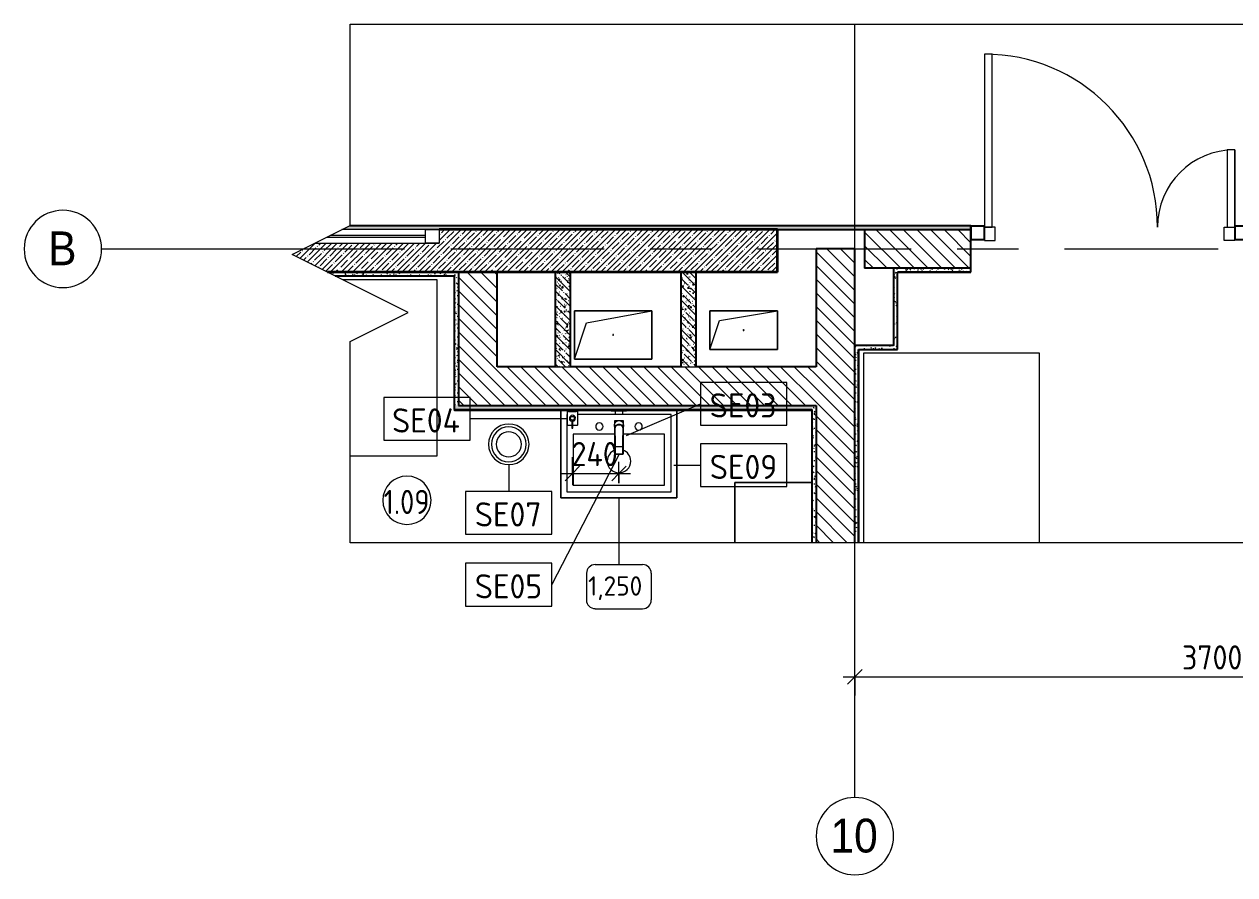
# Model space of a CAD drawing. Header units: millimetres. Extents: x 3991 to 282775, y -8553 to 29560.
# Drawn here: x 48212 to 54473, y 4562 to 8963 of the extents above; entities that cross this region are included whole.
import ezdxf

# ---------------------------------------------------------------- set-up
doc = ezdxf.new("R2010")
doc.units = ezdxf.units.MM
doc.linetypes.add('Осевая', pattern=[1587.5, 317.5, -238.125, 793.75, -238.125])
for name, color, linetype, lineweight, true_color in [('0-1', 7, 'Continuous', 9, 0x4994b4), ('A-GENM-1', 7, 'Continuous', 9, 0x4994b4), ('A-WALL-1', 7, 'Continuous', 25, 0x3c3c3c), ('A-WALL-2', 7, 'Continuous', 35, 0x3c3c3c), ('A-WALL-FNSH-1', 7, 'Continuous', 15, 0x3c3c3c), ('P-SANR-FIXT-1', 7, 'Continuous', 15, 0x4994b4), ('P-SANR-FIXT-2', 7, 'Continuous', 9, 0x4994b4)]:
    doc.layers.add(name, color=color, linetype=linetype, lineweight=lineweight, true_color=true_color)
for name, color, linetype, lineweight in [('A-ANNO-DIMS', 7, 'Continuous', 9), ('A-ANNO-DIMS-50', 7, 'Continuous', 9), ('A-AREA-IDEN', 7, 'Continuous', 9), ('A-DETL-GENF', 7, 'Continuous', 9), ('A-DOOR', 7, 'Continuous', 9), ('A-GENM', 7, 'Continuous', 9), ('A-GLAZ', 7, 'Continuous', 9), ('A-GLAZ-1', 7, 'Continuous', 15), ('A-GLAZ-CWMG', 7, 'Continuous', 9), ('A-GLAZ-CWMG-1', 7, 'Continuous', 25), ('A-WALL', 7, 'Continuous', 9), ('I-FURN', 7, 'Continuous', 9), ('I-FURN-IDEN', 7, 'Continuous', 9), ('I-WALL', 7, 'Continuous', 9), ('P-SANR-FIXT-IDEN', 7, 'Continuous', 9), ('Оси', 7, 'Continuous', 9), ('Оси-1', 7, 'Continuous', 20), ('Оси-2', 7, 'Осевая', 9)]:
    doc.layers.add(name, color=color, linetype=linetype, lineweight=lineweight)
doc.styles.add('Arial', font='arial.ttf', dxfattribs={"width": 0.9, "height": 175})
doc.styles.add('GOST Common', font='GOST_Common.ttf', dxfattribs={"height": 100})
doc.styles.add('GOST Common_1', font='GOST_Common.ttf', dxfattribs={"height": 125})
doc.styles.add('GOST Common_2', font='GOST_Common.ttf', dxfattribs={"width": 0.9, "height": 125})
doc.styles.add('ISOCPEUR', font='isocpeur.ttf', dxfattribs={"width": 0.9, "height": 125})
doc.dimstyles.new('ISO-2_5_0_9К_БОЛЬШОЙ', dxfattribs={"dimscale": 304.8, "dimtxt": 124.497647, "dimasz": 0.246063, "dimexe": 0.19685, "dimexo": 0.492126, "dimgap": 0, "dimtad": 1, "dimdec": 0, "dimrnd": 10, "dimzin": 0, "dimdsep": 46, "dimtxsty": 'ISOCPEUR', "dimblk1": 'OBLIQUE', "dimblk2": 'OBLIQUE', "dimsah": 1, "dimcen": 0.09, "dimdle": 0.19685, "dimazin": 0, "dimtfac": 1, "dimtdec": 4, "dimtix": 1, "dimtmove": 0, "dimatfit": 3, "dimfxl": 1, "dimtvp": 1, "dimtolj": 1, "dimtzin": 0, "dimarcsym": 2})
pattern_1 = [(135, (22897.75, 0), (-35.35534, -35.35534), [])]
pattern_2 = [(135, (22897.75, 0), (-37.71708, -37.71708), [53.34, -8.89, 1.778, -8.89]), (135, (22897.75, 37.694), (-37.71708, -37.71708), []), (50, (22897.75, 0), (63.7639, -5.57885), [6.667, -73.342]), (355, (22897.75, 0), (-12.33488, 66.86951), [5.334, -58.674]), (100.451, (22903.065, -0.465), (51.43036, 61.29098), [5.667, -62.332]), (46.184, (22897.75, 17.78), (94.87722, -14.71484), [10.001, -110.014]), (96.636, (22905.66, 16.55), (83.09115, 86.5993), [8.5, -93.497]), (351.184, (22897.75, 17.78), (83.09204, 86.59928), [8.001, -88.011]), (21, (22906.64, 13.335), (53.06449, -35.79273), [6.667, -73.342]), (326, (22906.64, 13.335), (21.63066, 64.46546), [5.334, -58.674]), (71.451, (22911.06, 10.35), (74.69646, 28.67237), [5.667, -62.332]), (37.5, (22897.75, 0), (1.080413, 29.594271), [1.676, -56.286, 1.676, -57.887, -58.896]), (37.5, (22897.75, 0), (1.080413, 29.594271), [-117.526, 1.676, -57.22]), (7.5, (22897.75, 0), (23.386368, 35.063507), [1.676, -32.283, 1.676, -54.953, -22.447]), (7.5, (22897.75, 0), (23.386368, 35.063507), [-90.589, 1.676, -20.771]), (327.5, (22877.926, 0), (47.456567, -2.005468), [1.676, -20.549, 1.676, -67.666, -92.011]), (327.5, (22877.926, 0), (47.456567, -2.005468), [-91.567, 1.676, -90.335]), (317.5, (22869.036, 0), (51.84495, 8.89904), [1.676, -27.216, 1.676, -44.374, -65.341]), (317.5, (22869.036, 0), (51.84495, 8.89904), [-74.943, 1.676, -63.665])]
pattern_3 = [(0, (22897.75, 0), (60.96, 15.24), [5.029, -40.691, 5.029, -40.691, -243.84]), (0, (22897.75, 0), (60.96, 15.24), [-91.44, 5.029, -86.411, 5.029, -40.691, -106.68]), (0, (22897.75, 0), (60.96, 15.24), [-228.6, 5.029, -25.451, 5.029, -71.171]), (120, (22920.61, 7.62), (-43.678227, 45.1729086), [5.029, -40.691, 5.029, -40.691, -243.84]), (120, (22920.61, 7.62), (-43.678227, 45.1729086), [-91.44, 5.029, -86.411, 5.029, -40.691, -106.68]), (120, (22920.61, 7.62), (-43.678227, 45.1729086), [-228.6, 5.029, -25.451, 5.029, -71.171]), (240, (22928.23, 38.1), (-17.281773, -60.4129086), [5.029, -40.691, 5.029, -40.691, -243.84]), (240, (22928.23, 38.1), (-17.281773, -60.4129086), [-91.44, 5.029, -86.411, 5.029, -40.691, -106.68]), (240, (22928.23, 38.1), (-17.281773, -60.4129086), [-228.6, 5.029, -25.451, 5.029, -71.171])]

# ---------------------------------------------------------------- blocks, each defined once
blk = doc.blocks.new('GM_Отверстие прямоугольное _в плите_ - Отверстие-21981599-Фрагмент 1_5')
at = {"layer": 'A-GENM'}
for p, q in [((-175, -100), (-175, 100)), ((-175, 100), (175, 100)), ((175, 100), (-175, 100)), ((-175, 100), (-175, -100)), ((-125, 50), (175, 100)), ((175, 100), (175, -100)), ((175, -100), (175, 100)), ((-175, -100), (-125, 50)), ((175, -100), (-175, -100)), ((-175, -100), (175, -100))]:
    blk.add_line(p, q, dxfattribs=at)
for start, end in [(360, 180), (180, 360)]:
    blk.add_arc((0, 0), 2.5, start, end, dxfattribs=at)
blk = doc.blocks.new('GM_Отверстие прямоугольное _в плите_ - Отверстие-21608683-Фрагмент 1_5')
at = {"layer": 'A-GENM'}
for p, q in [((-200, -125), (-200, 125)), ((-200, 125), (200, 125)), ((200, 125), (-200, 125)), ((-200, 125), (-200, -125)), ((-137.5, 62.5), (200, 125)), ((200, 125), (200, -125)), ((200, -125), (200, 125)), ((-200, -125), (-137.5, 62.5)), ((200, -125), (-200, -125)), ((-200, -125), (200, -125))]:
    blk.add_line(p, q, dxfattribs=at)
for start, end in [(360, 180), (180, 360)]:
    blk.add_arc((0, 0), 2.5, start, end, dxfattribs=at)
blk = doc.blocks.new('Стол базовый прямоугольный - 1_290-25520344-Фрагмент 1_5')
at = {"layer": 'I-FURN'}
for p, q in [((617.5, 455), (129.9, 455)), ((617.5, -455), (617.5, 455)), ((167.4, -455), (617.5, -455))]:
    blk.add_line(p, q, dxfattribs=at)
blk = doc.blocks.new('Стол базовый прямоугольный - 1_290-V46-Фрагмент 1_5')
at = {"layer": 'I-FURN'}
for p, q in [((617.5, 455), (-363.1, 455)), ((617.5, -455), (617.5, 455)), ((-363.1, -455), (617.5, -455))]:
    blk.add_line(p, q, dxfattribs=at)
blk = doc.blocks.new('Мойка кухонная - Раковина Roca Victoria-N Unik 600х460 мм-V54-Фрагмент 1_5')
at = {"layer": 'P-SANR-FIXT-2'}
for p, q in [((-268.5, 0), (-270, 0)), ((-270, 0), (-270, -400)), ((270, 0), (-213.5, 0)), ((270, -400), (270, 0)), ((-21.3, -102.3), (-236.6, -102.3)), ((-236.6, -102.3), (-236.6, -366.4)), ((236.1, -102.3), (21.2, -102.3)), ((236.1, -366.4), (236.1, -102.3)), ((-236.6, -366.4), (236.1, -366.4)), ((-270, -400), (270, -400))]:
    blk.add_line(p, q, dxfattribs=at)
for centre, radius, start, end in [((-101.6, -61.9), 19, 90, 180), ((-101.6, -61.9), 19, 180, 270), ((-101.6, -61.9), 19, 360, 90), ((-101.6, -61.9), 19.1, 270, 360), ((101.6, -61.9), 19.1, 360, 180), ((101.6, -61.9), 19.1, 180, 360), ((0, -241.3), 60.5, 109.17679, 180), ((0, -241.3), 60.5, 360, 70.81898), ((0, -241.3), 60.5, 180, 360)]:
    blk.add_arc(centre, radius, start, end, dxfattribs=at)
blk = doc.blocks.new('мусорная корзина - Round_ Metal-30590745-Фрагмент 1_5')
at = {"layer": 'P-SANR-FIXT-1'}
for radius, start, end in [(105, 0, 180), (90, 360, 180), (65, 0, 180), (105, 180, 360), (90, 180, 360), (65, 180, 360)]:
    blk.add_arc((0, 0), radius, start, end, dxfattribs=at)
blk = doc.blocks.new('сифон - Для раковины-30649612-Фрагмент 1_5')
at = {"layer": 'P-SANR-FIXT-1'}
for p, q in [((231.1, 20), (214.3, 20)), ((233, 40), (231.1, 40)), ((231.1, -40), (231.1, 40)), ((214.3, -20), (231.1, -20)), ((231.1, -40), (233, -40))]:
    blk.add_line(p, q, dxfattribs=at)
blk = doc.blocks.new('смеситель для раковины - Default-30607276-Фрагмент 1_5')
at = {"layer": '0-1'}
for p, q in [((-21.8, -15.6), (-22.8, -3)), ((-18.9, -7.6), (-19.6, -9.7)), ((22.8, -3), (21.8, -15.6)), ((-20.4, -97.4), (-20.3, -110)), ((-19.8, -111.8), (19.8, -111.8)), ((20.3, -110), (20.4, -97.4)), ((-19.8, -151.6), (19.7, -151.6))]:
    blk.add_line(p, q, dxfattribs=at)
at = {"layer": '0-1', "flags": 128}
for points in [[(12.1, 0.1), (16.4, -3.8), (19.5, -8.8), (21, -14.5), (21, -16)], [(-21.1, -22.2), (-21.1, -24.2), (-21.1, -63.3), (-21.1, -93.2)], [(-20, -10.8), (-20.8, -13.2), (-20.9, -15.4)], [(21, -16.8), (21.2, -25.7), (21, -77.4), (21, -111.4)], [(-20.7, -150.6), (-20.7, -150.2), (-20.7, -149.2), (-20.7, -148.3), (-20.7, -146.9), (-20.7, -145.4), (-20.8, -134.7), (-21.1, -93.2)], [(20.8, -150.6), (20.7, -150.2), (20.7, -148.7), (20.8, -147.4), (20.8, -146.2), (20.9, -129.6), (21.1, -62.9), (21.1, -88)], [(20.9, -146.2), (20.9, -147.7), (20.8, -148.8), (20.8, -149.8), (20.8, -150.4), (20.7, -151.2), (20.5, -151.4), (20.3, -151.5), (20.1, -151.6), (19.7, -151.6)]]:
    blk.add_lwpolyline(points, dxfattribs=at)
at = {"layer": 'P-SANR-FIXT-1'}
for p, q in [((-21, -151.6), (-21, 23)), ((-21, 23), (21, 23)), ((21, 23), (21, -151.6)), ((-22.9, -0.9), (-22.9, -0.3)), ((22.9, -0.9), (22.5, -5)), ((22.9, -0.3), (22.9, -0.9)), ((-19.8, -111.8), (-19.7, -144)), ((19.7, -144), (19.8, -111.8)), ((20, -108.6), (20, -111.3)), ((20, -113.5), (20, -115.7)), ((21, -151.6), (-21, -151.6)), ((20, -126.2), (19.9, -131)), ((19.9, -133.6), (19.9, -136.7)), ((19.9, -140.7), (19.9, -143.1))]:
    blk.add_line(p, q, dxfattribs=at)
at = {"layer": 'P-SANR-FIXT-1', "flags": 128}
for points in [[(-5.1, 2), (-6.1, 1.8), (-9.8, 0.4)], [(2.7, 2.4), (2.1, 2.5), (-2.1, 2.5), (-2.7, 2.4)], [(-0.6, 3.9), (-0.3, 3.9), (-0.1, 3.9), (0.1, 3.9), (0.3, 3.9), (0.6, 3.9)], [(9.8, 0.4), (6.1, 1.8), (5.1, 2)], [(-21.1, -88.1), (-20.9, -138.9), (-20.9, -145.3), (-20.8, -150.2), (-20.7, -149.4), (-20.7, -143.7), (-20.8, -118.3), (-21, -67.6), (-21.1, -42.2), (-21.1, -16.9)], [(-12.1, -0.9), (-13.1, -1.6), (-15.9, -4.1)], [(15.9, -4.1), (13.1, -1.6), (12.1, -0.9)], [(21.1, -16.9), (21.1, -42.2), (21, -67.6), (20.8, -118.3), (20.7, -143.7), (20.7, -149.4), (20.8, -150.2), (20.9, -145.3), (20.9, -138.9), (21.1, -88.1)], [(21.8, -15.2), (22.1, -10.8), (22.3, -7.9), (22.5, -5.6), (22.7, -3.2), (22.9, -0.9)], [(-20, -119.8), (-20, -111), (-20, -109.4)], [(20, -117.9), (20, -119.9), (20, -123.6)], [(-19.9, -138.3), (-19.9, -133.8), (-19.9, -125.8)]]:
    blk.add_lwpolyline(points, dxfattribs=at)
at = {"layer": 'P-SANR-FIXT-1'}
for centre, major_axis, ratio, start_param, end_param in [((0, -17.2), (20.8, 0), 0.98634, 1.772369, 2.014602), ((0, -17.2), (18.5, 0), 0.986286, 1.529552, 1.612041), ((0, -17.2), (20.8, 0), 0.98634, 1.126997, 1.369237), ((0, -17.2), (20.8, 0), 0.98634, 3.193059, 3.245131), ((0, -17.2), (20.8, 0), 0.98634, 2.841808, 2.987825), ((0, -17.2), (20.8, 0), 0.98634, 0.153768, 0.299784), ((0, -17.2), (20.8, 0), 0.98634, 6.179646, 6.231719), ((-19.8, -109.7), (0.5, 0.002), 0.095848, 1.570429, 2.347364), ((19.8, -109.7), (-0.5, 0.002), 0.095846, 3.935935, 4.712983)]:
    blk.add_ellipse(centre, major_axis=major_axis, ratio=ratio, start_param=start_param, end_param=end_param, dxfattribs=at)
for points, knots in [([(-22.9, -0.3), (-22.9, 2.5), (-22.3, 6.4), (-20, 11.4), (-17.7, 14.7), (-14.9, 17.6), (-11.6, 20), (-7.9, 21.7), (-4.5, 22.6), (-1.5, 23), (1.9, 23), (6, 22.4), (10, 20.8), (12.8, 19.1), (14.8, 17.5), (16.7, 15.8), (18.8, 13.3), (21.9, 8.1), (22.9, 3.2), (22.9, -0.3)], [0, 0, 0, 0, 0.111111, 0.166667, 0.222222, 0.277778, 0.333333, 0.388889, 0.444444, 0.479167, 0.513889, 0.583333, 0.652778, 0.6875, 0.722222, 0.756944, 0.791667, 0.861111, 1, 1, 1, 1]), ([(10.9, -0.1), (10.6, 0), (10.1, 0.3), (9, 0.9), (6.9, 1.7), (2.6, 2.8), (-2.6, 2.8), (-6.9, 1.7), (-9.2, 0.7), (-11.2, -0.2), (-13.2, -1.5), (-14.9, -2.9), (-16.1, -4.2), (-17.3, -5.5), (-18.5, -7.2), (-19.6, -9.3), (-20.7, -12.4), (-21.1, -14.8), (-21.1, -16.4)], [0.3333333, 0.3333333, 0.3333333, 0.3333333, 0.3472222, 0.3611111, 0.3888889, 0.4444444, 0.5555556, 0.6111111, 0.6388889, 0.6666667, 0.7083333, 0.75, 0.7708333, 0.7916667, 0.8333333, 0.875, 0.9166667, 1, 1, 1, 1]), ([(-15.4, -2.7), (-15.3, -2.6), (-14.5, -1.7), (-12.8, -0.2), (-10.9, 1), (-10, 1.5)], [0.4875302, 0.4875302, 0.4875302, 0.4875302, 0.5, 0.6, 0.7, 0.7, 0.7, 0.7]), ([(-9.5, 1.7), (-8.7, 2.1), (-6.8, 2.9), (-3.8, 3.7), (-1.6, 3.9), (-0.6, 3.9)], [0.7162377, 0.7162377, 0.7162377, 0.7162377, 0.8, 0.9, 1, 1, 1, 1]), ([(-5.8, 0.7), (-5.1, 0.9), (-2, 1.6), (3.8, 1.6), (10.7, -1.1), (15, -4.8), (16.9, -7.4), (17.3, -8)], [-0.5890495, -0.5890495, -0.5890495, -0.5890495, -0.5555556, -0.4444444, -0.3333333, -0.2222222, -0.1898256, -0.1898256, -0.1898256, -0.1898256]), ([(-0.6, 3), (-0.6, 3.1), (-0.6, 3.3), (-0.6, 3.6), (-0.6, 3.8), (-0.6, 3.9), (-0.6, 3.9)], [0.1818182, 0.1818182, 0.1818182, 0.1818182, 0.3636364, 0.5454545, 0.7272727, 1, 1, 1, 1]), ([(0.6, 3.1), (0.6, 3.2), (0.6, 3.3), (0.6, 3.6), (0.6, 3.8), (0.6, 3.9), (0.6, 3.9)], [0.2272727, 0.2272727, 0.2272727, 0.2272727, 0.3636364, 0.5454545, 0.7272727, 1, 1, 1, 1]), ([(3.5, 3.6), (4.7, 3.4), (8, 2.6), (12.9, 0), (16.7, -3.9), (19, -7.6), (20.2, -10.6), (20.7, -12.8), (20.9, -13.9), (20.9, -14)], [0.0908638, 0.0908638, 0.0908638, 0.0908638, 0.2, 0.4, 0.6, 0.7, 0.8, 0.9, 0.9080467, 0.9080467, 0.9080467, 0.9080467]), ([(-22.9, -0.9), (-22.9, -1.5), (-22.8, -2.5), (-22.7, -3.8), (-22.6, -4.8), (-22.5, -5.7), (-22.4, -6.6), (-22.3, -7.5), (-22.2, -8.7), (-22.1, -10.1), (-22, -12.1), (-21.9, -13.9), (-21.8, -15.2)], [0, 0, 0, 0, 0.166667, 0.25, 0.333333, 0.416667, 0.5, 0.583333, 0.666667, 0.75, 0.833333, 1, 1, 1, 1]), ([(-21.8, -15.2), (-21.8, -16.2), (-21.7, -18.4), (-21.6, -22.6), (-21.5, -27.6), (-21.4, -33.2), (-21.4, -38.3), (-21.3, -42.6), (-21.3, -45.9), (-21.3, -49.3), (-21.3, -52.8), (-21.2, -55.7), (-21.2, -58), (-21.2, -59.8), (-21.2, -61.5), (-21.2, -63.9), (-21.2, -66.8), (-21.2, -70.4), (-21.2, -73.9), (-21.1, -77.5), (-21.1, -82.2), (-21.1, -85.7), (-21.1, -88.1)], [0, 0, 0, 0, 0.083333, 0.166667, 0.25, 0.333333, 0.416667, 0.458333, 0.5, 0.541667, 0.583333, 0.625, 0.645833, 0.666667, 0.6875, 0.708333, 0.75, 0.791667, 0.833333, 0.875, 0.916667, 1, 1, 1, 1]), ([(-21.1, -16.9), (-21.1, -15.9), (-21, -14.3), (-20.6, -12.1), (-20.1, -10.6), (-19.6, -9), (-18.7, -7.1), (-17.6, -5.3), (-16.6, -4.1), (-16.4, -3.7)], [0, 0, 0, 0, 0.1, 0.15, 0.2, 0.25, 0.3, 0.4, 0.4433431, 0.4433431, 0.4433431, 0.4433431]), ([(-21.1, -18.4), (-21.1, -19.2), (-21.1, -20.8), (-21.1, -23.1), (-21.1, -25), (-21, -26.5), (-21, -27.6), (-21, -28.6), (-21, -30), (-21, -31.7), (-21, -33.4), (-21, -34.6), (-20.9, -35.2), (-20.9, -35.7), (-20.9, -36.3), (-20.9, -36.9), (-20.9, -38.1), (-20.9, -39.8), (-20.9, -41.4), (-20.8, -42.8), (-20.8, -44.1), (-20.8, -45.8), (-20.8, -48.6), (-20.7, -53.5), (-20.6, -60.7), (-20.6, -68.9), (-20.5, -76.5), (-20.5, -85.7), (-20.4, -92.7), (-20.4, -97.4)], [0, 0, 0, 0, 0.027778, 0.055556, 0.083333, 0.097222, 0.111111, 0.125, 0.138889, 0.166667, 0.194444, 0.208333, 0.215278, 0.222222, 0.229167, 0.236111, 0.25, 0.277778, 0.305556, 0.319444, 0.333333, 0.361111, 0.388889, 0.444444, 0.555556, 0.666667, 0.75, 0.833333, 1, 1, 1, 1]), ([(-20, -10.9), (-20.1, -11.4), (-20.5, -12.6), (-20.7, -13.9), (-20.8, -14.6)], [0, 0, 0, 0, 0.4, 1, 1, 1, 1]), ([(-20.7, -19.9), (-20.7, -17.5), (-20.1, -14), (-18.8, -10.8), (-18.3, -9.9)], [-1, -1, -1, -1, -0.8888889, -0.842663, -0.842663, -0.842663, -0.842663]), ([(-17.1, -5.5), (-17.4, -6), (-18.3, -7.2), (-19, -8.5), (-19.3, -9.3)], [0.2222222, 0.2222222, 0.2222222, 0.2222222, 0.4444444, 0.7777778, 0.7777778, 0.7777778, 0.7777778]), ([(-17.2, -8), (-16.9, -7.4), (-15.8, -6), (-14.7, -4.7), (-13.9, -4)], [-0.81017436, -0.81017436, -0.81017436, -0.81017436, -0.77777778, -0.73140311, -0.73140311, -0.73140311, -0.73140311]), ([(-12.3, -2.7), (-11.7, -2.2), (-10.3, -1.2), (-8.7, -0.4), (-7.8, 0)], [-0.69972199, -0.69972199, -0.69972199, -0.69972199, -0.66666667, -0.62017928, -0.62017928, -0.62017928, -0.62017928]), ([(21.1, -16.4), (21.1, -16), (21, -15.1), (20.8, -13.8), (20.6, -12.6), (20.3, -11.7), (20.2, -11.2), (20, -10.9), (19.9, -10.5), (19.7, -9.9), (19.3, -9), (18.6, -7.6), (17.7, -6.2), (17, -5.2), (16.4, -4.5), (15.8, -3.8), (15, -3), (13.9, -2), (12.7, -1.2), (11.8, -0.6), (11.3, -0.3), (11.1, -0.2)], [0, 0, 0, 0, 0.0277778, 0.0555556, 0.0833333, 0.0972222, 0.1041667, 0.1111111, 0.1180556, 0.125, 0.1388889, 0.1666667, 0.1944444, 0.2083333, 0.2222222, 0.2361111, 0.25, 0.2777778, 0.3055556, 0.3194444, 0.3292744, 0.3292744, 0.3292744, 0.3292744]), ([(19.9, -10.7), (19.6, -9.7), (18.7, -7.9), (17.6, -6.2), (17.1, -5.5)], [0.0231952, 0.0231952, 0.0231952, 0.0231952, 0.4444444, 0.7777778, 0.7777778, 0.7777778, 0.7777778]), ([(18.3, -9.9), (18.8, -10.8), (20.1, -14), (20.7, -17.5), (20.7, -19.9)], [-0.1575276, -0.1575276, -0.1575276, -0.1575276, -0.1111111, 0, 0, 0, 0]), ([(20.8, -14.6), (20.7, -14.1), (20.6, -13.1), (20.4, -12.1), (20.2, -11.7)], [0, 0, 0, 0, 0.4444444, 0.7777778, 0.7777778, 0.7777778, 0.7777778]), ([(20.4, -97.4), (20.4, -91.1), (20.5, -81.8), (20.6, -69.7), (20.7, -60), (20.7, -52.6), (20.8, -47.4), (20.8, -45.2), (20.8, -43.5), (20.9, -41.8), (20.9, -39.8), (20.9, -37.7), (20.9, -36.2), (20.9, -35.4), (21, -34.1), (21, -32.6), (21, -31), (21, -29.7), (21, -28.6), (21, -27.7), (21, -26.8), (21.1, -25.6), (21.1, -22.9), (21.1, -20.4), (21.1, -18.4)], [0, 0, 0, 0, 0.222222, 0.333333, 0.444444, 0.583333, 0.618056, 0.652778, 0.670139, 0.6875, 0.722222, 0.756944, 0.774306, 0.782986, 0.791667, 0.826389, 0.84375, 0.861111, 0.878472, 0.887153, 0.895833, 0.913194, 0.930556, 1, 1, 1, 1]), ([(21.1, -88.1), (21.1, -85.1), (21.1, -80.6), (21.2, -74.5), (21.2, -69.9), (21.2, -65.1), (21.2, -60), (21.2, -55.1), (21.3, -50.9), (21.3, -47.5), (21.3, -44.7), (21.3, -42.6), (21.4, -41), (21.4, -39.8), (21.4, -38.7), (21.4, -37.3), (21.4, -35.8), (21.4, -34.1), (21.5, -32.1), (21.5, -29.7), (21.5, -27), (21.6, -24.6), (21.7, -21.6), (21.7, -18.3), (21.8, -16.1), (21.8, -15.2)], [0, 0, 0, 0, 0.071429, 0.107143, 0.142857, 0.178571, 0.214286, 0.25, 0.285714, 0.321429, 0.357143, 0.392857, 0.410714, 0.428571, 0.446429, 0.464286, 0.5, 0.535714, 0.571429, 0.625, 0.678571, 0.732143, 0.785714, 0.892857, 1, 1, 1, 1]), ([(-19.8, -109.7), (-19.8, -110.1), (-19.8, -110.9), (-19.8, -111.7), (-19.8, -111.8), (-19.8, -111.8)], [0, 0, 0, 0, 0.2, 0.4, 0.5304452, 0.5304452, 0.5304452, 0.5304452]), ([(19.8, -111.8), (19.8, -111.8), (19.8, -111.7), (19.8, -110.9), (19.8, -110.1), (19.8, -109.7)], [0.4695252, 0.4695252, 0.4695252, 0.4695252, 0.6, 0.8, 1, 1, 1, 1]), ([(-19.8, -151.6), (-19.8, -151.6), (-19.8, -151.4), (-19.8, -149.9), (-19.9, -148), (-19.9, -147.3)], [0.5274141, 0.5274141, 0.5274141, 0.5274141, 0.6, 0.8, 0.9038771, 0.9038771, 0.9038771, 0.9038771]), ([(-19.7, -144), (-19.7, -145.5), (-19.7, -148.5), (-19.7, -151.2), (-19.7, -151.6), (-19.8, -151.6)], [0, 0, 0, 0, 0.2, 0.4, 0.5271653, 0.5271653, 0.5271653, 0.5271653]), ([(19.7, -151.6), (19.7, -151.6), (19.7, -151.6), (19.7, -151.2), (19.7, -150), (19.7, -148.3), (19.7, -146.2), (19.7, -144.8), (19.7, -144)], [0.4725879, 0.4725879, 0.4725879, 0.4725879, 0.5, 0.6, 0.7, 0.8, 0.9, 1, 1, 1, 1]), ([(19.9, -147.4), (19.9, -148), (19.8, -149.3), (19.8, -150.7), (19.8, -151.5), (19.8, -151.6), (19.7, -151.6)], [0.1, 0.1, 0.1, 0.1, 0.2, 0.3, 0.4, 0.4724791, 0.4724791, 0.4724791, 0.4724791])]:
    blk.add_open_spline(points, degree=3, knots=knots, dxfattribs=at)
for points in [[(0.6, 3.9), (1.2, 3.9), (1.8, 3.9), (2.5, 3.8)], [(-22.6, -4.9), (-22.8, -3.6), (-22.9, -2.2), (-22.9, -0.9)], [(-20.8, -88.2), (-20.7, -88.2), (-20.6, -88.2), (-20.5, -88.2)], [(-19.8, -110.9), (-19.8, -110.6), (-19.8, -110.3), (-19.8, -110)], [(-19.8, -111.8), (-19.8, -111.8), (-19.8, -111.8), (-19.8, -111.8)], [(19.8, -110), (19.8, -110.3), (19.8, -110.6), (19.8, -110.9)], [(19.8, -111.8), (19.8, -111.8), (19.8, -111.8), (19.8, -111.8)], [(20.7, -87.3), (20.7, -87.4), (20.7, -87.5), (20.6, -87.8), (20.5, -87.9), (20.5, -88)]]:
    blk.add_open_spline(points, degree=3, dxfattribs=at)
blk = doc.blocks.new('TOY_Диспансер мыло - Дозатор Elegance new 11654 019001 хром-30642362-Фрагмент 1_5')
at = {"layer": 'A-GENM-1'}
for p, q in [((97.5, 79.7), (97.5, 12)), ((122.2, 81.7), (99.5, 81.7)), ((122.2, 81.7), (102.9, 81.7)), ((127.9, 96.6), (122.2, 96.6)), ((122.2, 96.6), (122.2, 81.7)), ((122.2, 82.7), (122.2, 55.3)), ((127.9, 81.7), (127.9, 96.6)), ((127.9, 55.3), (127.9, 82.7)), ((146.9, 81.7), (127.9, 81.7)), ((150.5, 81.7), (127.9, 81.7)), ((152.5, 12), (152.5, 79.7)), ((99.5, 10), (105, 10)), ((145, 10), (105, 10)), ((105, 10), (105, 7.5)), ((145, 7.5), (145, 10)), ((145, 10), (150.5, 10))]:
    blk.add_line(p, q, dxfattribs=at)
blk.add_circle((125, 45.7), 10, dxfattribs=at)
for centre, radius, start, end in [((99.5, 79.7), 2, 90, 180), ((150.5, 79.7), 2, 360, 90), ((99.5, 12), 2, 180, 270), ((125, 45.7), 15.7, 100.43534, 79.36502), ((150.5, 12), 2, 270, 360)]:
    blk.add_arc(centre, radius, start, end, dxfattribs=at)
blk = doc.blocks.new('шкаф 1_112 - шкаф 1_112-31117176-Фрагмент 1_5')
at = {"layer": 'I-FURN'}
for p, q in [((-400, 6070), (-400, 5758.7)), ((0, 6070), (-400, 6070)), ((0, 6070), (-400, 6070)), ((-400, 6070), (-400, 5758.7)), ((-400, 5758.7), (-400, 6070)), ((-400, 6070), (0, 6070)), ((0, 5758.7), (0, 6070)), ((0, 5758.7), (0, 6070)), ((0, 6070), (0, 5758.7))]:
    blk.add_line(p, q, dxfattribs=at)
blk = doc.blocks.new('Дверь_Витражная_остекление_ - ДВН_ДАО_Главный вход_1200 в свету-31742133-Фрагмент 1_5')
at = {"layer": 'A-DETL-GENF'}
for p, q in [((-607.5, 925), (-647.5, 925)), ((-647.5, 925), (-647.5, 35)), ((-607.5, 30), (-607.5, 925)), ((647.5, 430), (607.5, 430)), ((607.5, 430), (607.5, 30)), ((647.5, 35), (647.5, 430)), ((-647.5, 30), (-607.5, 30)), ((-592.5, 30), (-647.5, 30)), ((-592.5, -40), (-592.5, 30)), ((592.5, -40), (592.5, 30)), ((592.5, 30), (647.5, 30)), ((607.5, 30), (647.5, 30)), ((-647.5, -35), (-647.5, -40)), ((-647.5, -40), (-592.5, -40)), ((647.5, -40), (592.5, -40)), ((647.5, -35), (647.5, -40))]:
    blk.add_line(p, q, dxfattribs=at)
at = {"layer": 'A-DOOR'}
for p, q in [((-647.5, 925), (-647.5, 35)), ((647.5, 430), (647.5, 35))]:
    blk.add_line(p, q, dxfattribs=at)
for centre, radius, start, end in [((-647.5, 30), 895, 360, 90), ((647.5, 30), 400, 90, 180)]:
    blk.add_arc(centre, radius, start, end, dxfattribs=at)
blk = doc.blocks.new('Прямоугольный импост - 50 x 70 мм-31687886-Фрагмент 1_5')
at = {"layer": 'A-GLAZ-CWMG-1'}
for p, q in [((-35, 35), (35, 35)), ((-35, -35), (-35, 35)), ((35, 35), (35, -35)), ((35, -35), (-35, -35))]:
    blk.add_line(p, q, dxfattribs=at)
blk = doc.blocks.new('Прямоугольный импост - 50 x 70 мм-31701779-Фрагмент 1_5')
at = {"layer": 'A-GLAZ-CWMG-1'}
for p, q in [((0, 35), (-70, 35)), ((-70, 35), (-70, -35)), ((0, -35), (0, 35)), ((-70, -35), (0, -35))]:
    blk.add_line(p, q, dxfattribs=at)
blk = doc.blocks.new('120_Окно_СКБ_1Ст - 120_Окно_СКБ_1Ст 400х1200 EI30-24228621-Фрагмент 1_5')
at = {"layer": 'A-GLAZ'}
for p, q in [((530, 70), (17.1, 70)), ((530, 80), (37.1, 80)), ((600, 110), (97.1, 110)), ((-42.9, 40), (600, 40))]:
    blk.add_line(p, q, dxfattribs=at)
at = {"layer": 'A-GLAZ-1'}
for p, q in [((530, 40), (530, 110)), ((530, 110), (600, 110)), ((600, 110), (600, 40)), ((600, 40), (530, 40))]:
    blk.add_line(p, q, dxfattribs=at)
blk = doc.blocks.new('DET_L_Линия разрыва - М100-30647501-Фрагмент 1_5')
at = {"layer": 'A-DETL-GENF'}
for p, q in [((1191.45735, -300), (1491.45735, 300)), ((1491.45735, 300), (1641.45735, 0)), ((0, 0), (1041.45735, 0)), ((1041.45735, 0), (1191.45735, -300)), ((1641.45735, 0), (2682.9147, 0))]:
    blk.add_line(p, q, dxfattribs=at)
blk = doc.blocks.new('DET_L_Линия разрыва - М100-30647533-Фрагмент 1_5')
at = {"layer": 'A-DETL-GENF'}
blk.add_line((0, 0), (17948.7, 0), dxfattribs=at)
blk = doc.blocks.new('DET_L_Линия разрыва - М100-30647532-Фрагмент 1_5')
at = {"layer": 'A-DETL-GENF'}
blk.add_line((17948.7, 0), (0, 0), dxfattribs=at)
blk = doc.blocks.new('Ось сетки - D8-29747960-Фрагмент 1_5')
at = {"layer": 'Оси-1'}
for start, end in [(360, 180), (180, 360)]:
    blk.add_arc((0, 0), 4, start, end, dxfattribs=at)
blk = doc.blocks.new('DIMBLOCK59-Фрагмент 1_5')
at = {"layer": 'A-ANNO-DIMS-50'}
for p, q in [((52507.8, 5488.5), (52507.8, 5645.5)), ((56207.8, 5488.5), (56207.8, 5645.5)), ((52447.8, 5585.5), (56207.8, 5585.5)), ((52507.8, 5585.5), (52507.8, 5488.5)), ((56207.8, 5585.5), (56207.8, 5488.5))]:
    blk.add_line(p, q, dxfattribs=at)
at = {"layer": 'A-ANNO-DIMS-50', "lineweight": 20}
for p, q in [((52507.8, 5585.5), (52470.3, 5548)), ((52507.8, 5585.5), (52545.3, 5623)), ((56207.8, 5585.5), (56170.3, 5548)), ((56207.8, 5585.5), (56245.3, 5623))]:
    blk.add_line(p, q, dxfattribs=at)
at = {"layer": 'A-ANNO-DIMS-50', "color": 0, "insert": (54199.7, 5748.8), "char_height": 125, "width": 379.239, "attachment_point": 1, "line_spacing_factor": 1.149209, "style": 'ISOCPEUR'}
blk.add_mtext('3700', dxfattribs=at)
blk = doc.blocks.new('_Oblique')
at = {"color": 0, "linetype": 'ByBlock', "lineweight": -2}
blk.add_line((-0.5, -0.5), (0.5, 0.5), dxfattribs=at)
blk = doc.blocks.new('Марка_Помещения - Номер-25198446-Фрагмент 1_5')
at = {"layer": 'A-AREA-IDEN'}
for start, end in [(360, 180), (180, 360)]:
    blk.add_arc((0, 0), 2.5, start, end, dxfattribs=at)
blk = doc.blocks.new('Марка_Мебель - В прямоуг_Balcon_Марка-25523697-Фрагмент 1_5')
at = {"layer": 'I-FURN-IDEN'}
for p, q in [((-3.35, 1.38), (-3.35, -1.38)), ((-2.45, 2.28), (2.45, 2.28)), ((3.35, 1.38), (3.35, -1.38)), ((-2.46, -2.28), (2.45, -2.28))]:
    blk.add_line(p, q, dxfattribs=at)
for centre, radius, start, end in [((-2.45, 1.38), 0.9, 90, 180), ((2.45, 1.38), 0.9, 0, 90), ((-2.46, -1.38), 0.893, 180, 270), ((2.45, -1.38), 0.9, 270, 0)]:
    blk.add_arc(centre, radius, start, end, dxfattribs=at)
blk = doc.blocks.new('М_сантехническая_рамка1 - В рамке-30590747-Фрагмент 1_5')
at = {"layer": 'P-SANR-FIXT-IDEN'}
for p, q in [((4.29, 2.24), (-4.64, 2.24)), ((-4.64, 2.24), (-4.64, -2.18)), ((4.29, -2.18), (4.29, 2.24)), ((-4.64, -2.18), (4.29, -2.18))]:
    blk.add_line(p, q, dxfattribs=at)
blk = doc.blocks.new('DIMBLOCK71-Фрагмент 1_5')
at = {"layer": 'A-ANNO-DIMS-50'}
for p, q in [((51046.9, 6722.9), (51046.9, 6577.8)), ((51046.9, 6637.8), (51046.9, 6722.9)), ((50986.9, 6637.8), (51347.9, 6637.8)), ((51287.9, 6587.4), (51287.9, 6697.8)), ((51287.9, 6637.8), (51287.9, 6587.4))]:
    blk.add_line(p, q, dxfattribs=at)
at = {"layer": 'A-ANNO-DIMS-50', "lineweight": 20}
for p, q in [((51046.9, 6637.8), (51009.4, 6600.3)), ((51046.9, 6637.8), (51084.4, 6675.3)), ((51287.9, 6637.8), (51250.4, 6600.3)), ((51287.9, 6637.8), (51325.4, 6675.3))]:
    blk.add_line(p, q, dxfattribs=at)
at = {"layer": 'A-ANNO-DIMS-50', "color": 0, "insert": (51042.9, 6801.1), "char_height": 125, "width": 298.794, "attachment_point": 1, "line_spacing_factor": 1.149209, "style": 'ISOCPEUR'}
blk.add_mtext('240', dxfattribs=at)

msp = doc.modelspace()

# ---------------------------------------------------------------- hatches: boundary and pattern name
at = {"layer": 'I-WALL'}
h = msp.add_hatch(dxfattribs=at)
h.set_pattern_fill('FP_4', color=256, style=0, pattern_type=2)
h.set_pattern_definition([(45, (22897.75, 0), (-28.51196, 28.51196), []), (45, (22926.263, 0), (-28.51196, 28.51196), [50.403, -10.081, 1.676, -8.404])])
h.paths.add_polyline_path([(51448, 7680), (52107.5, 7680), (52107.5, 7900), (50357.8, 7900), (50357.8, 7830), (49714.9, 7830), (49597.6, 7771.4), (49780.4, 7680), (51037.8, 7680)])
h = msp.add_hatch(dxfattribs=at)
h.set_pattern_fill('FP_13', color=256, style=0, pattern_type=2)
h.set_pattern_definition(pattern_3)
h.paths.add_polyline_path([(60887.8, 7900), (61437.8, 7900), (61437.8, 7920), (55607.8, 7920), (55607.8, 7900), (58907.8, 7900)])
h.paths.add_polyline_path([(53107.8, 7900), (53107.8, 7920), (49894.9, 7920), (49854.9, 7900), (52107.5, 7900)])
h = msp.add_hatch(dxfattribs=at)
h.set_pattern_fill('FP_12', color=256, style=0, pattern_type=2)
h.set_pattern_definition(pattern_1)
h.paths.add_polyline_path([(55889.1, 7700), (55909.1, 7700), (55909.1, 7900), (55607.8, 7900), (55607.8, 7700), (55887.8, 7700)])
h.paths.add_polyline_path([(53107.8, 7700), (53107.8, 7900), (52557.8, 7900), (52557.8, 7700), (52639.4, 7700)])
h = msp.add_hatch(dxfattribs=at)
h.set_pattern_fill('FP_12', color=256, style=0, pattern_type=2)
h.set_pattern_definition(pattern_1)
h.paths.add_polyline_path([(52328.2, 6279.9), (52507.5, 6279.9), (52507.5, 7800), (52307.5, 7800), (52307.5, 6279.9)])
h = msp.add_hatch(dxfattribs=at)
h.set_pattern_fill('FP_13', color=256, style=0, pattern_type=2)
h.set_pattern_definition(pattern_3)
h.paths.add_polyline_path([(50437.8, 7660), (50437.8, 7680), (49780.4, 7680), (49820.4, 7660), (50256.5, 7660)])
h = msp.add_hatch(dxfattribs=at)
h.set_pattern_fill('FP_13', color=256, style=0, pattern_type=2)
h.set_pattern_definition(pattern_3)
h.paths.add_polyline_path([(50457.8, 6990), (50457.8, 7680), (50437.8, 7680), (50437.8, 6990)])
h = msp.add_hatch(dxfattribs=at)
h.set_pattern_fill('FP_12', color=256, style=0, pattern_type=2)
h.set_pattern_definition(pattern_1)
h.paths.add_polyline_path([(50657.8, 7190), (50657.8, 7680), (50457.8, 7680), (50457.8, 7190), (50554.4, 7190)])
h = msp.add_hatch(dxfattribs=at)
h.set_pattern_fill('FP_15', color=256, style=0, pattern_type=2)
h.set_pattern_definition(pattern_2)
h.paths.add_polyline_path([(51037.8, 7190), (51037.8, 7680), (50957.8, 7680), (50957.8, 7190)])
h = msp.add_hatch(dxfattribs=at)
h.set_pattern_fill('FP_15', color=256, style=0, pattern_type=2)
h.set_pattern_definition(pattern_2)
h.paths.add_polyline_path([(51687.8, 7190), (51687.8, 7680), (51607.8, 7680), (51607.8, 7190)])
h = msp.add_hatch(dxfattribs=at)
h.set_pattern_fill('FP_13', color=256, style=0, pattern_type=2)
h.set_pattern_definition(pattern_3)
h.paths.add_polyline_path([(52707.5, 7300), (52727.5, 7300), (52727.5, 7700), (52707.5, 7700)])
h = msp.add_hatch(dxfattribs=at)
h.set_pattern_fill('FP_13', color=256, style=0, pattern_type=2)
h.set_pattern_definition(pattern_3)
h.paths.add_polyline_path([(53107.8, 7680), (53107.8, 7700), (52727.5, 7700), (52727.5, 7680)])
h = msp.add_hatch(dxfattribs=at)
h.set_pattern_fill('FP_13', color=256, style=0, pattern_type=2)
h.set_pattern_definition(pattern_3)
h.paths.add_polyline_path([(52526.5, 7280), (52727.5, 7280), (52727.5, 7300), (52506.5, 7300), (52506.5, 7280)])
h = msp.add_hatch(dxfattribs=at)
h.set_pattern_fill('FP_13', color=256, style=0, pattern_type=2)
h.set_pattern_definition(pattern_3)
h.paths.add_polyline_path([(52523.5, 6279.9), (52526.5, 6279.9), (52526.5, 7280), (52506.5, 7280), (52506.5, 6279.9)])
h = msp.add_hatch(dxfattribs=at)
h.set_pattern_fill('FP_12', color=256, style=0, pattern_type=2)
h.set_pattern_definition(pattern_1)
h.paths.add_polyline_path([(52307.5, 6990), (52307.5, 7190), (50457.8, 7190), (50457.8, 6990), (51448, 6990)])
h = msp.add_hatch(dxfattribs=at)
h.set_pattern_fill('FP_13', color=256, style=0, pattern_type=2)
h.set_pattern_definition(pattern_3)
h.paths.add_polyline_path([(51150.1, 6970), (52287.5, 6970), (52287.5, 6990), (50437.8, 6990), (50437.8, 6970), (50852.2, 6970)])
h = msp.add_hatch(dxfattribs=at)
h.set_pattern_fill('FP_13', color=256, style=0, pattern_type=2)
h.set_pattern_definition(pattern_3)
h.paths.add_polyline_path([(52307.5, 6279.9), (52307.5, 6990), (52287.5, 6990), (52287.5, 6279.9), (52289.6, 6279.9)])

# ---------------------------------------------------------------- linework, layer by layer
at = {"layer": 'A-WALL'}
for p, q in [((50437.8, 7659), (50436.8, 7659)), ((52727.5, 7679), (52728.5, 7679)), ((50957.8, 7190), (51037.8, 7190)), ((51607.8, 7190), (51687.8, 7190))]:
    msp.add_line(p, q, dxfattribs=at)
at = {"layer": 'A-WALL-1'}
for p, q in [((53107.8, 7920), (49894.9, 7920)), ((52107.5, 7900), (53107.8, 7900)), ((52557.8, 7900), (52557.8, 7700)), ((53107.8, 7680), (53107.8, 7920)), ((52307.5, 7800), (52307.5, 7190)), ((52507.5, 7800), (52307.5, 7800)), ((52507.5, 6279.9), (52507.5, 7800)), ((49820.4, 7660), (50437.8, 7660)), ((50437.8, 6970), (50437.8, 7660)), ((50457.8, 7680), (50457.8, 6990)), ((50657.8, 7190), (50657.8, 7680)), ((50957.8, 7680), (50957.8, 7190)), ((51037.8, 7190), (51037.8, 7680)), ((51607.8, 7680), (51607.8, 7190)), ((51687.8, 7190), (51687.8, 7680)), ((53107.8, 7700), (52557.8, 7700)), ((52707.5, 7700), (52707.5, 7300)), ((52727.5, 7280), (52727.5, 7680)), ((53107.8, 7680), (52727.5, 7680)), ((52727.5, 7680), (53107.8, 7680)), ((52707.5, 7300), (52506.5, 7300)), ((52506.5, 7300), (52506.5, 6279.9)), ((52526.5, 7280), (52727.5, 7280)), ((52526.5, 6279.9), (52526.5, 7280)), ((50957.8, 7190), (50657.8, 7190)), ((51607.8, 7190), (51037.8, 7190)), ((52307.5, 7190), (51687.8, 7190)), ((50437.8, 6970), (52287.5, 6970)), ((50457.8, 6990), (52307.5, 6990)), ((52287.5, 6279.9), (52287.5, 6970)), ((52307.5, 6990), (52307.5, 6279.9))]:
    msp.add_line(p, q, dxfattribs=at)
at = {"layer": 'A-WALL-2'}
for p, q in [((52107.5, 7900), (50357.8, 7900)), ((52107.5, 7680), (52107.5, 7900)), ((52107.5, 7680), (49780.4, 7680))]:
    msp.add_line(p, q, dxfattribs=at)
at = {"layer": 'A-WALL-FNSH-1'}
for p, q in [((53107.8, 7921), (49896.9, 7921)), ((53107.8, 7920), (53107.8, 7921)), ((49822.4, 7659), (50436.8, 7659)), ((50436.8, 7659), (50436.8, 6969)), ((52728.5, 7679), (53107.8, 7679)), ((52728.5, 7279), (52728.5, 7679)), ((53107.8, 7679), (53107.8, 7680)), ((52526.5, 7279), (52527.5, 7279)), ((52527.5, 7279), (52527.5, 6279.9)), ((52528.5, 7279), (52728.5, 7279)), ((52528.5, 6279.9), (52528.5, 7279)), ((50436.8, 6969), (52286.5, 6969)), ((52286.5, 6969), (52286.5, 6279.9))]:
    msp.add_line(p, q, dxfattribs=at)
at = {"layer": 'I-FURN'}
for p, q in [((50987.4, 6962), (50987.4, 6512.3)), ((50987.4, 6512.3), (50987.4, 6962)), ((51587.4, 6512.3), (51587.4, 6962)), ((51587.4, 6962), (51587.4, 6512.3)), ((50987.4, 6512.3), (51587.4, 6512.3)), ((51587.4, 6512.3), (50987.4, 6512.3))]:
    msp.add_line(p, q, dxfattribs=at)
at = {"layer": 'I-FURN-IDEN'}
msp.add_line((51287.4, 6512.3), (51287.4, 6166.4), dxfattribs=at)
at = {"layer": 'I-WALL'}
for p, q in [((50436.8, 6962), (50436.8, 6969)), ((52286.5, 6962), (50436.8, 6962)), ((50437.8, 6970), (50437.8, 6969))]:
    msp.add_line(p, q, dxfattribs=at)
at = {"layer": 'P-SANR-FIXT-IDEN'}
for p, q in [((51327.4, 6834), (51709.2, 6999)), ((51019.4, 6921), (50518.1, 6921)), ((51288, 6737.4), (50941.1, 6062.9)), ((50717.8, 6684), (50717.8, 6545.3)), ((51571.5, 6680.8), (51709.7, 6680.8))]:
    msp.add_line(p, q, dxfattribs=at)
at = {"layer": 'Оси'}
for p, q in [((52507.8, 7712.8), (52507.8, 8962.8)), ((48611.7, 7800), (49861.7, 7800)), ((52507.8, 4961.6), (52507.8, 6211.6))]:
    msp.add_line(p, q, dxfattribs=at)
at = {"layer": 'Оси-2'}
for p, q in [((49861.7, 7800), (85387.7, 7800)), ((52507.8, 6211.6), (52507.8, 7712.8))]:
    msp.add_line(p, q, dxfattribs=at)

# ---------------------------------------------------------------- block references
at = {"layer": 'A-AREA-IDEN', "xscale": 49.99999999999998, "yscale": 49.99999999999998, "zscale": 49.99999999999998}
msp.add_blockref('Марка_Помещения - Номер-25198446-Фрагмент 1_5', (50191.2, 6499.2), dxfattribs=at)
at = {"layer": 'A-DETL-GENF'}
for name, p in [('DET_L_Линия разрыва - М100-30647533-Фрагмент 1_5', (49897.6, 8962.8)), ('DET_L_Линия разрыва - М100-30647532-Фрагмент 1_5', (49897.6, 6279.9))]:
    msp.add_blockref(name, p, dxfattribs=at)
at = {"layer": 'A-DETL-GENF', "rotation": 90.00000000000007}
msp.add_blockref('DET_L_Линия разрыва - М100-30647501-Фрагмент 1_5', (49897.6, 6279.9), dxfattribs=at)
at = {"layer": 'A-DOOR'}
msp.add_blockref('Дверь_Витражная_остекление_ - ДВН_ДАО_Главный вход_1200 в свету-31742133-Фрагмент 1_5', (53825.3, 7883), dxfattribs=at)
at = {"layer": 'A-GENM'}
for name, p in [('GM_Отверстие прямоугольное _в плите_ - Отверстие-21608683-Фрагмент 1_5', (51257.8, 7355)), ('GM_Отверстие прямоугольное _в плите_ - Отверстие-21981599-Фрагмент 1_5', (51932.5, 7380))]:
    msp.add_blockref(name, p, dxfattribs=at)
at = {"layer": 'A-GLAZ'}
msp.add_blockref('120_Окно_СКБ_1Ст - 120_Окно_СКБ_1Ст 400х1200 EI30-24228621-Фрагмент 1_5', (49757.8, 7790), dxfattribs=at)
at = {"layer": 'A-GLAZ-CWMG', "rotation": 180}
msp.add_blockref('Прямоугольный импост - 50 x 70 мм-31701779-Фрагмент 1_5', (53107.8, 7883), dxfattribs=at)
at = {"layer": 'A-GLAZ-CWMG', "extrusion": (0, 0, -1), "rotation": 180}
msp.add_blockref('Прямоугольный импост - 50 x 70 мм-31687886-Фрагмент 1_5', (-54507.8, 7883), dxfattribs=at)
at = {"layer": 'I-FURN'}
for name, p in [('Стол базовый прямоугольный - 1_290-25520344-Фрагмент 1_5', (49730.3, 7185.1)), ('шкаф 1_112 - шкаф 1_112-31117176-Фрагмент 1_5', (52286.2, 521.2))]:
    msp.add_blockref(name, p, dxfattribs=at)
at = {"layer": 'I-FURN', "rotation": 89.99999999999993}
msp.add_blockref('Стол базовый прямоугольный - 1_290-V46-Фрагмент 1_5', (53007.5, 6643), dxfattribs=at)
at = {"layer": 'I-FURN-IDEN', "xscale": 49.99999999999998, "yscale": 49.99999999999998, "zscale": 49.99999999999998}
msp.add_blockref('Марка_Мебель - В прямоуг_Balcon_Марка-25523697-Фрагмент 1_5', (51287.4, 6052.5), dxfattribs=at)
at = {"layer": 'P-SANR-FIXT-1'}
for name, p, rotation in [('TOY_Диспансер мыло - Дозатор Elegance new 11654 019001 хром-30642362-Фрагмент 1_5', (51171.9, 6969.5), 180), ('сифон - Для раковины-30649612-Фрагмент 1_5', (51287.4, 6729), 89.99999999999972)]:
    msp.add_blockref(name, p, dxfattribs=dict(at, rotation=rotation))
for name, p in [('мусорная корзина - Round_ Metal-30590745-Фрагмент 1_5', (50717.8, 6789)), ('Мойка кухонная - Раковина Roca Victoria-N Unik 600х460 мм-V54-Фрагмент 1_5', (51287.9, 6943.3)), ('смеситель для раковины - Default-30607276-Фрагмент 1_5', (51287.9, 6889))]:
    msp.add_blockref(name, p, dxfattribs=at)
at = {"layer": 'P-SANR-FIXT-IDEN', "xscale": 49.99999999999998, "yscale": 49.99999999999998, "zscale": 49.99999999999998}
for p in [(51941.2, 6997.4), (50303.5, 6919.5), (51941.7, 6679.2), (50726.4, 6433.3), (50726.4, 6061.3)]:
    msp.add_blockref('М_сантехническая_рамка1 - В рамке-30590747-Фрагмент 1_5', p, dxfattribs=at)
at = {"layer": 'Оси-1', "xscale": 49.99999999999998, "yscale": 49.99999999999998, "zscale": 49.99999999999998, "rotation": 269.9999999999994}
msp.add_blockref('Ось сетки - D8-29747960-Фрагмент 1_5', (48411.7, 7800), dxfattribs=at)
at = {"layer": 'Оси-1', "xscale": 49.99999999999998, "yscale": 49.99999999999998, "zscale": 49.99999999999998}
msp.add_blockref('Ось сетки - D8-29747960-Фрагмент 1_5', (52507.8, 4761.6), dxfattribs=at)

# ---------------------------------------------------------------- texts
at = {"layer": 'A-AREA-IDEN', "insert": (50070.3, 6553.4), "char_height": 125, "width": 303.038, "attachment_point": 1, "style": 'GOST Common_2'}
msp.add_mtext('1.09', dxfattribs=at)
at = {"layer": 'I-FURN-IDEN', "insert": (51127.9, 6106.1), "char_height": 100, "width": 368.776, "attachment_point": 1, "style": 'GOST Common'}
msp.add_mtext('1,250', dxfattribs=at)
at = {"layer": 'P-SANR-FIXT-IDEN', "char_height": 125, "attachment_point": 1, "style": 'GOST Common_1'}
for s, insert, width in [('SE03', (51756.9, 7052.9), 444.937), ('SE04', (50114.2, 6974.9), 456.962), ('SE09', (51757.4, 6734.6), 444.937), ('SE07', (50542.1, 6488.7), 444.937), ('SE05', (50542.1, 6116.7), 444.937)]:
    msp.add_mtext(s, dxfattribs=dict(at, insert=insert, width=width))
at = {"layer": 'Оси', "char_height": 175, "attachment_point": 1, "style": 'Arial'}
for s, insert, width in [('\\fArial|b0|i0|c204|p34|;\\W.9;В', (48335.3, 7890.5), 180.38), ('10', (52381.4, 4851.9), 303.038)]:
    msp.add_mtext(s, dxfattribs=dict(at, insert=insert, width=width))

# ---------------------------------------------------------------- dimensions: what is measured, and where the dimension line sits
at = {"layer": 'A-ANNO-DIMS'}
for base, p1, p2, override, picture, middle in [((51287.9, 6637.8), (51046.9, 6872.9), (51287.9, 6737.4), {"dimpost": '<>', "dimfxl": 276.550636}, 'DIMBLOCK71-Фрагмент 1_5', (51167.4, 6700.3)), ((56207.8, 5585.5), (52507.8, 5638.5), (56207.8, 5638.5), {"dimpost": '<>', "dimfxl": 3700}, 'DIMBLOCK59-Фрагмент 1_5', (54357.8, 5648))]:
    dim = msp.add_linear_dim(base=base, p1=p1, p2=p2, dimstyle='ISO-2_5_0_9К_БОЛЬШОЙ', override=override, dxfattribs=at)
    dim.commit()
    dim.dimension.update_dxf_attribs({"geometry": picture, "text_midpoint": middle})

doc.saveas('drawing.dxf')
